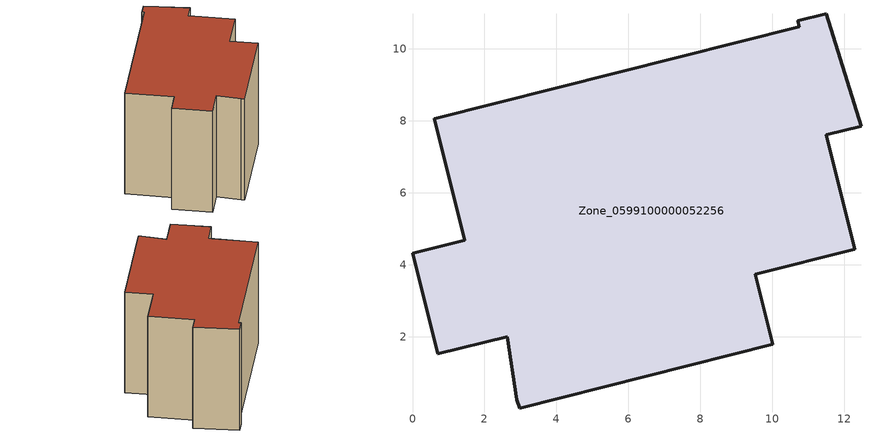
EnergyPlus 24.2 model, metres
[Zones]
Zone_0599100000052256
 floor ground (C_G): 9.53,3.73 10.01,1.79 2.97,0.01 2.9,0.25 2.64,2 0.7,1.53 0,4.32 1.46,4.68 0.61,8.06 10.74,10.62 10.7,10.78 11.49,10.98 12.46,7.85 11.5,7.61 12.29,4.43 z0
 wall outside (C_F): 10.01,1.79 9.53,3.73 12.29,4.43 11.5,7.61 12.46,7.85 11.49,10.98 10.7,10.78 10.74,10.62 0.61,8.06 1.46,4.68 0,4.32 0.7,1.53 2.64,2 2.9,0.25 2.97,0.01 10.01,1.79 z0:8.35
 roof outside (C_R): 2.64,2 2.9,0.25 2.97,0.01 10.01,1.79 9.53,3.73 12.29,4.43 11.5,7.61 12.46,7.85 11.49,10.98 10.7,10.78 10.74,10.62 0.61,8.06 1.46,4.68 0,4.32 0.7,1.53 z8.35
[BUILDING]
Pand.0599100000052256: North Axis=0; Terrain=City; Loads Convergence Tolerance Value=0.04; Temperature Convergence Tolerance Value=0.4; Solar Distribution=FullExterior; Maximum Number of Warmup Days=25; Minimum Number of Warmup Days=1
[Site:Location]
Rotterdam.The.Hague.AP_ZH_NLD Design_Conditions: Latitude=51.96; Longitude=4.45; Time Zone=1; Elevation=-4.5
[SITE:GROUNDTEMPERATURE:BUILDINGSURFACE]
18, 18, 18, 18, 18, 18, 18, 18, 18, 18, 18, 18
[MATERIAL] Thermal Absorptance=0.9; Solar Absorptance=0.7; Visible Absorptance=0.7
Name | Roughness | Thickness | Conductivity | Density | Specific Heat
G.TC.1975-1991 | MediumSmooth | 0.15 | 0.288461 | 540 | 1210
F.TC.1975-1991 | Rough | 0.3 | 0.230769 | 1920 | 840
R.TC.1975-1991 | MediumRough | 0.2 | 0.153846 | 1500 | 1000
[CONSTRUCTION]
C_G: G.TC.1975-1991
C_F: F.TC.1975-1991
C_R: R.TC.1975-1991
[ZONE]
Zone_0599100000052256: Type=1; Multiplier=1; Ceiling Height=Autocalculate; Volume=Autocalculate; Floor Area=autocalculate; Part of Total Floor Area=Yes
[ZONEINFILTRATION:DESIGNFLOWRATE]
Infil_Zone_0599100000052256: Zone or ZoneList or Space or SpaceList=Zone_0599100000052256; Schedule=AlwaysOn; Design Flow Rate Calculation Method=Flow/Area; Flow Rate per Floor Area=0.003; Constant Term Coefficient=1; Temperature Term Coefficient=0; Velocity Term Coefficient=0; Velocity Squared Term Coefficient=0
[HVACTEMPLATE:ZONE:IDEALLOADSAIRSYSTEM]
Zone_0599100000052256: Maximum Heating Supply Air Temperature=50; Minimum Cooling Supply Air Temperature=13; Maximum Heating Supply Air Humidity Ratio=0.0156; Minimum Cooling Supply Air Humidity Ratio=0.0077; Heating Limit=NoLimit; Cooling Limit=NoLimit; Dehumidification Control Type=ConstantSensibleHeatRatio; Cooling Sensible Heat Ratio=0.7; Dehumidification Setpoint=60; Humidification Control Type=None; Humidification Setpoint=30; Outdoor Air Method=None; Outdoor Air Flow Rate per Person=0.00944; Outdoor Air Flow Rate per Zone Floor Area=0; Outdoor Air Flow Rate per Zone=0; Demand Controlled Ventilation Type=None; Outdoor Air Economizer Type=NoEconomizer; Heat Recovery Type=None; Sensible Heat Recovery Effectiveness=0.7; Latent Heat Recovery Effectiveness=0.65
[ZONECONTROL:THERMOSTAT]
ThermostatControl_Zone_0599100000052256: Zone or ZoneList=Zone_0599100000052256; Control Type Schedule=DualSetpointControlType; Control 1=Thermostat_Zone_0599100000052256; Temperature Difference Between Cutout And Setpoint=0
[THERMOSTATSETPOINT:DUALSETPOINT]
Thermostat_Zone_0599100000052256: Heating Setpoint Temperature Schedule=HeatingSetpoint_Zone_0599100000052256; Cooling Setpoint Temperature Schedule=CoolingSetpoint_Zone_0599100000052256
[SCHEDULE:COMPACT]
HeatingSetpoint_Zone_0599100000052256: Through: 12/31, For: AllDays, Until: 24:00, 21
CoolingSetpoint_Zone_0599100000052256: Through: 12/31, For: AllDays, Until: 24:00, 24
DualSetpointControlType: Through: 12/31, For: AllDays, Until: 24:00, 4
AlwaysOn: Through: 12/31, For: AllDays, Until: 24:00, 1
